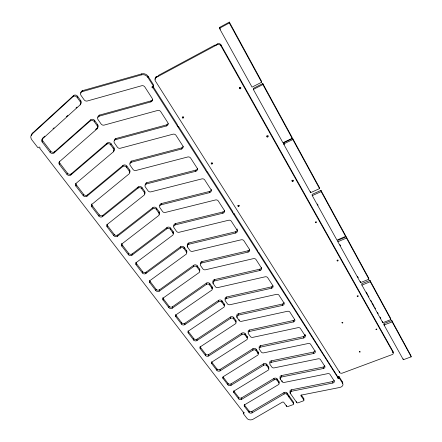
<?xml version="1.0" encoding="UTF-8"?>
<svg xmlns="http://www.w3.org/2000/svg" width="442" height="442" viewBox="0 0 442 442"><rect width="100%" height="100%" fill="white"/><g stroke="black" fill="none" stroke-linecap="round" stroke-linejoin="round"><path stroke-width="0.66" d="M233.757 390.932A1.983 1.409 0.6 0 0 233.879 391.131L233.857 392.573L238.686 398.883A1.972 1.392 0.2 0 0 241.702 399.286L241.702 397.839L273.963 378.435A2.006 1.442 -2.1 0 1 277.023 378.855L278.863 381.457L278.946 382.899A2.006 1.437 -2.2 0 1 278.41 384.667L244.846 404.657A1.956 1.37 -0.1 0 0 244.387 406.342L249.067 412.458A1.945 1.348 -0.4 0 0 252.034 412.85L284.09 394.032A1.983 1.398 -2.7 0 1 287.107 394.441L293.632 403.679A0.983 0.685 -3 0 1 293.179 404.607L287.897 406.541A0.978 0.685 -2.7 0 1 286.631 406.314L283.814 402.391A0.983 0.691 -2.4 0 0 282.322 402.192L252.984 419.27A3.862 2.663 -0.4 0 1 247.095 418.497L243.288 413.568L243.282 412.11M200.066 346.71A2.083 1.553 3.2 0 0 200.292 347.152L200.193 348.561L205.508 355.506A2.072 1.53 2.7 0 0 208.685 355.948L241.868 334.55L241.868 333.152A2.105 1.591 0 0 1 245.095 333.611L247.117 336.484A2.099 1.586 -0.2 0 1 247.293 337.638M238.686 398.883L238.691 397.435L233.879 391.131M301.345 395.049L303.753 398.529L303.886 399.982A0.989 0.691 -3.7 0 1 303.389 400.866L298.063 402.817A0.983 0.691 -3.3 0 1 296.748 402.535L290.245 393.275A1.989 1.409 -3.1 0 1 291.56 391.253L332.804 383.01A2.022 1.437 -5.8 0 0 334.229 380.938L329.997 374.363A2.033 1.459 -5.7 0 0 327.721 373.645L284.405 382.407A2.017 1.442 -2.7 0 1 282.118 381.7L280.278 379.087A2.022 1.453 -2.6 0 1 281.593 376.998L323.4 368.484A2.055 1.486 -5.5 0 0 324.831 366.346L320.456 359.561A2.066 1.508 -5.4 0 0 318.135 358.816L274.222 367.871A2.044 1.492 -2.1 0 1 271.885 367.136L269.99 364.44A2.05 1.503 -2 0 1 271.305 362.285L313.693 353.484A2.083 1.536 -5.2 0 0 315.124 351.279L310.604 344.263A2.099 1.558 -5 0 0 308.234 343.495L263.708 352.854A2.077 1.541 -1.5 0 1 261.327 352.103L259.366 349.313A2.083 1.553 -1.4 0 1 260.675 347.086L303.66 337.986A2.116 1.591 -4.7 0 0 305.091 335.705L300.416 328.456A2.133 1.613 -4.5 0 0 298.002 327.666L252.841 337.34A2.111 1.597 -0.7 0 1 250.415 336.561L248.387 333.682A2.116 1.602 -0.6 0 1 249.691 331.378L293.289 321.969A2.149 1.646 -4.2 0 0 294.72 319.61L289.886 312.107A2.166 1.669 -3.9 0 0 287.422 311.29L241.614 321.306A2.149 1.646 0.2 0 1 239.133 320.5L239.133 319.577M239.133 320.5L237.039 317.522A2.155 1.657 0.4 0 1 238.332 315.14L238.343 313.759L282.466 304.024A2.182 1.702 -3.6 0 0 284.09 302.566M237.039 317.522L237.05 316.141A2.149 1.657 0.4 0 1 238.343 313.759M238.332 315.14L282.565 305.4A2.188 1.702 -3.5 0 0 283.991 302.958L278.99 295.195A2.204 1.729 -3.2 0 0 276.471 294.344L229.995 304.72A2.182 1.707 1.2 0 1 227.459 303.886L225.293 300.803A2.193 1.718 1.5 0 1 226.586 298.339L271.46 288.25A2.221 1.762 -2.8 0 0 272.885 285.72L267.708 277.681A2.243 1.79 -2.3 0 0 265.134 276.803L217.967 287.549A2.221 1.768 2.5 0 1 215.381 286.687L213.138 283.499A2.232 1.779 2.8 0 1 214.42 280.946L259.962 270.487A2.26 1.829 -1.8 0 0 261.382 267.869L256.017 259.542A2.282 1.856 -1.3 0 0 253.393 258.631L205.519 269.775A2.265 1.829 4 0 1 202.872 268.88L200.552 265.576A2.271 1.84 4.3 0 1 201.817 262.929L248.05 252.084A2.304 1.895 -0.6 0 0 249.465 249.371L243.901 240.735A2.321 1.928 0.1 0 0 241.216 239.791L192.613 251.349A2.309 1.895 5.8 0 1 189.911 250.426L187.502 247.001A2.315 1.906 6.2 0 1 188.762 244.255L235.702 233.006A2.343 1.967 0.9 0 0 237.105 230.183L237.116 228.912M200.193 348.561A2.088 1.553 3.2 0 1 200.591 346.644L235.326 323.887A2.138 1.641 0.8 0 0 235.807 321.87L235.824 320.478L233.73 317.511A2.144 1.646 1 0 0 230.442 317.036L197.06 339.141A2.099 1.58 3.8 0 1 193.834 338.688L188.353 331.517A2.116 1.602 4.3 0 1 188.065 330.82M235.702 233.006L235.719 231.724A2.337 1.961 0.9 0 0 237.393 230.039M235.807 321.87L233.708 318.897L233.73 317.511M227.973 384.883L228.006 383.441L223.039 376.932L222.995 378.369L227.973 384.883A2.006 1.437 1 0 0 231.044 385.297L231.067 383.855L263.609 363.827A2.039 1.492 -1.5 0 1 266.725 364.258L268.62 366.948L268.681 368.374A2.039 1.486 -1.6 0 1 268.156 370.203L234.304 390.833A1.983 1.409 0.6 0 0 233.857 392.573M188.353 331.517L188.226 332.914L193.712 340.091A2.105 1.58 3.8 0 0 196.95 340.544L230.415 318.422L230.442 317.036M226.586 298.339L226.624 296.974L271.388 286.897A2.216 1.762 -2.8 0 0 272.929 285.725M188.226 332.914A2.122 1.602 4.3 0 1 188.601 330.931L223.635 307.389A2.177 1.696 1.9 0 0 224.1 305.3L224.144 303.93L221.978 300.858A2.177 1.702 2.1 0 0 218.63 300.367L184.96 323.235A2.138 1.63 5 0 1 181.673 322.765L176.01 315.35A2.155 1.652 5.6 0 1 175.701 314.511M211.602 361.744A2.044 1.503 2.2 0 0 211.851 362.28L211.779 363.705L216.923 370.429A2.033 1.481 1.8 0 0 220.044 370.86L220.094 369.429L252.918 348.738A2.072 1.541 -0.8 0 1 256.084 349.186L258.045 351.965L258.084 353.379A2.072 1.53 -0.9 0 1 257.57 355.269L223.425 376.573A2.017 1.453 1.3 0 0 222.995 378.369M224.1 305.3L221.928 302.229L221.978 300.858M216.923 370.429L216.978 368.998L211.851 362.28M237.105 230.183L231.337 221.227A2.365 2 1.7 0 0 228.586 220.249L179.237 232.249A2.354 1.961 8 0 1 176.468 231.288L173.971 227.735A2.365 1.972 8.4 0 1 175.214 224.89L222.884 213.204L222.934 211.956A2.381 2.039 2.9 0 0 224.619 210.204M176.01 315.35L175.85 316.732L181.524 324.157A2.144 1.63 5 0 0 184.822 324.627L218.569 301.731L218.63 300.367M261.603 82.245L229.304 22.962L229.348 22.1L219.497 27.459L219.425 28.332L252.05 87.124L261.603 82.245L261.542 81.24L229.348 22.1M214.42 280.946L214.492 279.604L259.918 269.156A2.254 1.823 -1.8 0 0 261.57 267.592M208.685 355.948L208.762 354.534L241.868 333.152M213.138 283.499L213.215 282.151A2.227 1.774 2.8 0 1 214.492 279.604M175.85 316.732A2.16 1.657 5.6 0 1 176.209 314.682L211.536 290.317A2.216 1.751 3.2 0 0 211.978 288.156L212.055 286.803L209.812 283.626A2.221 1.762 3.4 0 0 206.403 283.118L172.452 306.787A2.177 1.685 6.4 0 1 169.104 306.3L163.242 298.632A2.193 1.707 7.1 0 1 162.916 297.632M205.508 355.506L205.591 354.092L200.292 347.152M211.978 288.156L209.729 284.974L209.812 283.626M163.242 298.632L163.048 299.996L168.921 307.676A2.182 1.685 6.4 0 0 172.281 308.162L206.309 284.46L206.403 283.118M222.884 213.204A2.392 2.039 2.9 0 0 224.282 210.282L218.287 200.983A2.409 2.077 3.9 0 0 215.475 199.966L165.352 212.431A2.403 2.028 10.6 0 1 162.523 211.436L159.932 207.746A2.414 2.044 11.2 0 1 161.159 204.79L209.574 192.646L209.668 191.43A2.431 2.116 5.4 0 0 211.364 189.408M393.17 352.561L220.912 45.824L220.978 44.907A2.757 2.696 25 0 0 217.237 43.802L217.155 44.719L156.208 77.449A2.729 2.525 28.5 0 0 155.363 80.936L339.716 372.49A2.044 1.47 -6.6 0 0 342.401 373.092L391.988 354.644A2.105 1.514 -10.3 0 0 393.17 352.561L392.816 351.147L220.978 44.907M196.95 340.544L197.06 339.141M201.817 262.929L201.922 261.609L248.039 250.78A2.298 1.895 -0.6 0 0 249.697 249.155M163.048 299.996A2.199 1.713 7.1 0 1 163.385 297.875L199.005 272.642A2.26 1.818 4.7 0 0 199.43 270.399L199.541 269.067L197.215 265.78A2.26 1.823 5 0 0 193.74 265.25L159.507 289.77A2.221 1.74 8 0 1 156.092 289.267L150.026 281.322A2.238 1.768 8.8 0 1 149.683 280.421M193.712 340.091L193.834 338.688M199.43 270.399L197.099 267.101L197.215 265.78M215.95 45.366L215.994 44.902M113.743 150.689L113.373 151.833L76.046 183.391A2.519 2.077 21.3 0 0 75.875 186.032L83.179 195.579A2.486 2.05 19.9 0 0 86.969 196.182L87.394 194.961L122.998 165.446A2.519 2.166 18.8 0 1 126.854 166.082L129.65 170.043L129.335 171.225A2.514 2.155 18 0 1 129.036 173.927L91.98 204.276A2.453 2.011 18.2 0 0 91.776 206.817L98.809 216.011A2.425 1.983 16.9 0 0 102.516 216.591L102.898 215.337L138.23 186.938A2.459 2.094 15.1 0 1 142.004 187.546L144.694 191.364L144.429 192.579A2.453 2.083 14.4 0 1 144.098 195.176L107.318 224.387A2.392 1.95 15.4 0 0 107.086 226.834L113.859 235.691A2.37 1.923 14.3 0 0 117.495 236.249L117.826 234.967L152.888 207.618A2.403 2.022 11.9 0 1 156.584 208.21L159.181 211.878L158.954 213.132A2.398 2.011 11.3 0 1 158.595 215.63L122.102 243.763A2.343 1.89 12.9 0 0 121.843 246.122L128.373 254.658A2.315 1.862 11.9 0 0 131.931 255.2L132.219 253.89L167.01 227.542A2.354 1.956 9.2 0 1 170.629 228.105L173.126 231.647L172.944 232.923A2.348 1.945 8.7 0 1 172.562 235.332L136.357 262.449A2.293 1.829 10.7 0 0 136.064 264.725L142.368 272.957A2.271 1.801 9.8 0 0 145.86 273.482L146.103 272.145L180.612 246.735A2.304 1.89 6.9 0 1 184.165 247.282L186.574 250.697L186.425 252.001A2.304 1.878 6.5 0 1 186.021 254.321L150.109 280.471A2.243 1.768 8.8 0 0 149.794 282.67L155.877 290.621A2.227 1.74 8 0 0 159.297 291.123L193.613 266.576L193.74 265.25M184.822 324.627L184.96 323.235M181.524 324.157L181.673 322.765M188.762 244.255L188.9 242.962L235.719 231.724M209.574 192.646A2.437 2.116 5.4 0 0 210.961 189.607L204.74 179.949A2.459 2.155 6.7 0 0 201.856 178.894L150.937 191.85A2.459 2.099 13.8 0 1 148.042 190.817L145.346 186.983A2.47 2.116 14.4 0 1 146.562 183.911L195.751 171.286L195.883 170.109A2.481 2.193 8.7 0 0 197.585 168.22M187.502 247.001L187.646 245.702A2.309 1.901 6.2 0 1 188.9 242.962M186.425 252.001L184.01 248.581L184.165 247.282M145.86 273.482L180.452 248.034L180.612 246.735M172.281 308.162L172.452 306.787M168.921 307.676L169.104 306.3M175.214 224.89L175.397 223.624L222.934 211.956M172.944 232.923L170.435 229.381L170.629 228.105M159.297 291.123L159.507 289.77M195.751 171.286A2.492 2.199 8.6 0 0 197.121 168.126L190.651 158.081A2.514 2.232 10.5 0 0 187.701 156.987L135.965 170.468A2.519 2.171 17.5 0 1 132.992 169.391L130.197 165.407A2.53 2.188 18.2 0 1 131.385 162.214L181.375 149.076L181.546 147.937A2.541 2.276 13 0 0 183.231 146.197M131.931 255.2L166.805 228.812L167.01 227.542M155.877 290.621L156.092 289.267M149.794 282.67L150.026 281.322M161.159 204.79L161.38 203.552L209.668 191.43M158.954 213.132L156.352 209.453L156.584 208.21M142.368 272.957L142.622 271.626L136.34 263.399A2.287 1.823 10.7 0 1 135.976 262.327M117.495 236.249L152.645 208.862L152.888 207.618M181.375 149.076A2.547 2.282 13 0 0 182.734 145.788L175.999 135.34A2.575 2.315 15.3 0 0 172.977 134.197L120.39 148.23A2.586 2.249 21.7 0 1 117.345 147.114L114.434 142.97A2.602 2.26 22.5 0 1 115.605 139.65L166.413 125.964L166.634 124.871A2.602 2.359 18.6 0 0 168.209 123.511M136.064 264.725L136.34 263.399M146.562 183.911L146.827 182.712L195.883 170.109M128.373 254.658L128.666 253.354L122.158 244.829A2.337 1.884 13 0 1 121.837 243.293M144.429 192.579L141.727 188.756L142.004 187.546M102.516 216.591L137.937 188.148L138.23 186.938M121.843 246.122L122.158 244.829M166.413 125.964A2.613 2.359 18.5 0 0 167.756 122.544L160.744 111.66A2.641 2.398 21.4 0 0 157.639 110.467L104.185 125.092A2.663 2.321 26.4 0 1 101.063 123.931L98.03 119.611A2.674 2.332 27.3 0 1 99.179 116.152L150.827 101.892L151.103 100.848A2.68 2.437 25.3 0 0 152.689 99.428M156.208 77.449L156.468 76.455A2.724 2.519 28.7 0 0 155.335 79.306M303.886 399.982L301.135 395.999A0.995 0.696 -3.7 0 1 301.803 394.999L339.776 387.457A4.033 2.851 -6.2 0 0 342.655 383.352L339.252 378.004C338.986 378.678 336.92 378.418 337.915 377.706L152.965 87.776A0.68 0.624 27.4 0 1 152.042 87.516A0.68 0.624 27.4 0 1 152.247 86.66L153.38 86.052L153.65 85.041L148.147 76.394A5.475 5.011 30.4 0 0 141.749 73.875L82.544 90.654A2.757 2.398 32.2 0 0 80.952 93.063M152.965 87.776L153.236 86.759A0.68 0.619 27.6 0 1 152.241 86.35M113.859 235.691L114.202 234.409L107.45 225.564A2.387 1.945 15.5 0 1 107.047 224.265M131.385 162.214L131.699 161.054L181.546 147.937M129.335 171.225L126.528 167.253L126.854 166.082M107.086 226.834L107.45 225.564M86.969 196.182L122.655 166.617L122.998 165.446M153.38 86.052L147.86 77.383L148.147 76.394M98.809 216.011L99.196 214.757L92.19 205.58A2.448 2.011 18.3 0 1 91.809 203.928M150.827 101.892A2.685 2.442 25.2 0 0 152.153 98.328L144.843 86.986A2.724 2.481 28.4 0 0 141.661 85.742L87.306 100.997A2.746 2.392 31.2 0 1 84.102 99.781L80.941 95.284A2.763 2.403 32.1 0 1 82.063 91.682L141.44 74.864L141.749 73.875M113.373 151.833A2.58 2.227 22 0 0 113.638 149.02L114.008 147.882L111.097 143.76A2.586 2.232 22.9 0 0 107.157 143.097L71.295 173.794L70.814 174.977A2.553 2.111 23.1 0 1 66.946 174.352L59.355 164.43A2.586 2.144 24.6 0 1 59.482 161.684L97.08 128.843L97.505 127.744A2.652 2.293 26.6 0 0 97.732 124.821L94.704 120.528A2.663 2.304 27.4 0 0 90.671 119.843L54.559 151.788L54.023 152.932A2.63 2.177 26.4 0 1 50.062 152.286L42.167 141.959A2.663 2.204 28 0 1 42.255 139.103L42.835 137.981M115.605 139.65L115.97 138.528L166.634 124.871M91.776 206.817L92.19 205.58M113.638 149.02L110.721 144.888L111.097 143.76M70.814 174.977L106.765 144.23L107.157 143.097M83.179 195.579L83.621 194.358L76.339 184.828A2.508 2.072 21.4 0 1 75.897 183.264M75.875 186.032L76.339 184.828M97.08 128.843A2.658 2.298 26.5 0 0 97.306 125.92L97.732 124.821M99.179 116.152L99.599 115.08L151.103 100.848M97.306 125.92L94.268 121.616L94.704 120.528M54.023 152.932L90.223 120.931L90.671 119.843M66.946 174.352L67.438 173.17L59.874 163.264A2.58 2.138 24.7 0 1 59.427 161.479M59.355 164.43L59.874 163.264M42.255 139.103L80.112 104.903L80.593 103.853A2.735 2.365 31.1 0 0 80.787 100.809L77.626 96.339A2.751 2.376 32 0 0 73.499 95.621L32.625 133.036L32.012 134.147A5.365 4.42 28.8 0 0 31.885 139.899L37.907 147.694L38.918 147.153A0.663 0.547 27.5 0 1 39.819 147.385A0.663 0.547 27.5 0 1 39.697 148.158L243.68 412.657L244.338 412.795L243.288 413.568M80.112 104.903A2.74 2.37 31 0 0 80.3 101.853L80.787 100.809M82.063 91.682L82.544 90.654M80.3 101.853L77.129 97.373L77.626 96.339M50.062 152.286L50.615 151.136L42.747 140.832A2.658 2.204 28.1 0 1 42.432 138.506M32.012 134.147L72.991 96.66L73.499 95.621M42.167 141.959L42.747 140.832M43.344 137.523L44.88 136.136M53.04 128.76L54.062 127.837M66.306 116.765L67.836 115.384M76.002 108.003L77.024 107.08M95.45 129.539L97.505 127.744M337.495 376.402L258.647 252.2L258.669 252.852L257.609 251.194L257.587 250.542L233.978 213.48L233.967 214.11L232.823 212.32L232.835 211.696L207.386 171.756L207.337 172.347L206.11 170.413L206.16 169.827L178.651 126.65L178.557 127.197L177.225 125.108L177.319 124.561L153.236 86.759M220.044 370.86L252.94 350.152A2.077 1.541 -0.8 0 1 256.117 350.6L258.084 353.379M231.044 385.297L263.659 365.252A2.044 1.492 -1.5 0 1 266.78 365.683L268.681 368.374M241.702 399.286L274.04 379.871A2.011 1.448 -2.1 0 1 277.106 380.291L278.946 382.899M244.266 404.701A1.95 1.365 -0.1 0 0 244.382 404.889L249.056 411.005A1.939 1.348 -0.4 0 0 252.012 411.392L283.996 392.59A1.978 1.398 -2.7 0 1 287.007 392.993L293.521 402.226L293.632 403.679M219.425 28.332L229.304 22.962M156.341 76.952L158.617 75.726L158.744 75.234L214.84 45.09L214.795 45.548L217.193 44.261M262.808 83.56L253.299 88.406L253.332 89.428L282.935 142.766L292.162 138.335L292.013 137.219L262.808 83.56L262.868 84.571L292.162 138.335M253.332 89.428L262.868 84.571M283.482 142.843L292.676 138.434L319.339 187.408L319.549 188.618L310.627 192.668L283.604 143.976L283.482 142.843L284.482 144.644M283.604 143.976L292.825 139.556L292.676 138.434M320.958 190.386L312.074 194.403L312.267 195.624L336.948 240.1L345.583 236.398L345.307 235.111L320.958 190.386L321.179 191.601L345.583 236.398M312.267 195.624L321.179 191.601M346.213 236.774L337.611 240.454L337.865 241.746L360.539 282.615L368.904 279.206L368.584 277.863L346.213 236.774L346.489 238.061L368.904 279.206M337.865 241.746L346.489 238.061M369.948 280.377L361.622 283.758L361.926 285.107L382.794 322.71L390.899 319.577L390.535 318.19L369.948 280.377L370.274 281.72L390.899 319.577M361.926 285.107L370.274 281.72M391.794 320.505L383.728 323.616L384.07 325.008L403.342 359.727L411.198 356.832L410.8 355.412L391.794 320.505L392.159 321.892L411.198 356.832M384.07 325.008L392.159 321.892M337.439 376.761L339.031 376.567L342.428 381.91A4.022 2.851 -6.2 0 1 342.765 383.137M248.166 331.837A2.111 1.602 -0.6 0 1 249.675 329.986L293.168 320.583A2.144 1.641 -4.2 0 0 294.742 319.328M259.244 347.76A2.077 1.553 -1.4 0 1 260.631 345.677L303.516 336.583A2.111 1.586 -4.7 0 0 305.118 334.749M269.847 362.882A2.044 1.497 -2 0 1 271.233 360.86L313.522 352.07A2.077 1.536 -5.2 0 0 315.118 350.749M280.278 379.087L280.195 377.65A2.017 1.453 -2.6 0 1 281.504 375.567L323.212 367.053A2.05 1.486 -5.5 0 0 324.793 365.777M290.245 393.275L290.14 391.827A1.983 1.409 -3.1 0 1 291.449 389.811L332.599 381.568A2.017 1.437 -5.9 0 0 334.163 380.335M245.095 333.611L245.1 335.014L247.133 337.887A2.105 1.586 -0.2 0 1 246.63 339.837L212.193 361.849A2.05 1.503 2.2 0 0 211.779 363.705M219.497 27.459L220.492 29.255M317.4 204.005L318.063 205.204M339.942 244.658L340.605 245.857M357.578 276.465L358.247 277.664M366.252 292.107L367.573 294.488M368.236 295.681L368.899 296.875M370.882 300.449L371.54 301.643M372.203 302.836L374.186 306.416M374.849 307.61L375.512 308.798M377.496 312.378L378.153 313.571M380.137 317.146L380.8 318.339M384.059 324.218L384.722 325.411M292.825 139.556L319.549 188.618M403.087 358.782L403.342 359.727M382.452 321.323L382.794 322.71M360.241 281.267L360.539 282.615M342.428 381.91L342.655 383.352M339.567 371.534L339.716 372.49M310.433 191.447L310.627 192.668M339.031 376.567L339.252 378.004M338.108 376.91L338.329 378.346M337.699 376.269L337.915 377.706M332.599 381.568L332.804 383.01M323.212 367.053L323.4 368.484M313.522 352.07L313.693 353.484M304.991 334.771L305.091 335.705M303.516 336.583L303.66 337.986M301.046 395.037L301.135 395.999M293.168 320.583L293.289 321.969M296.67 401.568L296.748 402.535M291.449 389.811L291.56 391.253M282.466 304.024L282.565 305.4M288.786 395.518L288.891 396.966M287.007 392.993L287.107 394.441M286.565 405.342L286.631 406.314M283.996 392.59L284.09 394.032M282.057 380.739L282.118 381.7M281.504 375.567L281.593 376.998M277.023 378.855L277.106 380.291M271.388 286.897L271.46 288.25M273.963 378.435L274.04 379.871M271.233 360.86L271.305 362.285M266.725 364.258L266.78 365.683M263.609 363.827L263.659 365.252M259.918 269.156L259.962 270.487M260.631 345.677L260.675 347.086M256.084 349.186L256.117 350.6M252.918 348.738L252.94 350.152M252.012 411.392L252.034 412.85M249.675 329.986L249.691 331.378M248.039 250.78L248.05 252.084M249.056 411.005L249.067 412.458M247.117 336.484L247.133 337.887M244.382 404.889L244.387 406.342M102.898 215.337A2.42 1.983 17 0 1 99.196 214.757M117.826 234.967A2.365 1.917 14.3 0 1 114.202 234.409M129.65 170.043A2.508 2.149 18.1 0 1 129.699 172.38M129.478 172.629A2.508 2.149 18.1 0 1 129.351 172.745M137.937 188.148A2.464 2.094 15 0 1 141.727 188.756M31.426 135.556A5.348 4.414 28.9 0 1 32.625 133.036M72.991 96.66A2.757 2.381 31.8 0 1 77.129 97.373M144.694 191.364A2.448 2.077 14.5 0 1 144.711 193.613M144.495 193.85A2.448 2.077 14.5 0 1 144.368 193.955M258.045 351.965A2.066 1.53 -1 0 1 257.946 353.506M231.067 383.855A2 1.437 1 0 1 228.006 383.441M268.62 366.948A2.033 1.481 -1.6 0 1 268.504 368.44M241.702 397.839A1.967 1.392 0.2 0 1 238.691 397.435M278.863 381.457A2 1.437 -2.2 0 1 278.642 382.993M42.609 138.23A2.658 2.204 28.1 0 1 42.714 138.103M54.559 151.788A2.624 2.171 26.5 0 1 50.615 151.136M87.394 194.961A2.481 2.044 20 0 1 83.621 194.358M241.868 334.55A2.111 1.597 0 0 1 245.1 335.014M230.415 318.422A2.149 1.646 1 0 1 233.708 318.897M218.569 301.731A2.182 1.707 2.1 0 1 221.928 302.229M206.309 284.46A2.227 1.762 3.4 0 1 209.729 284.974M193.613 266.576A2.265 1.829 5 0 1 197.099 267.101M59.466 161.319A2.58 2.138 24.7 0 1 59.526 161.17M71.295 173.794A2.547 2.111 23.2 0 1 67.438 173.17M114.008 147.882A2.575 2.221 22.1 0 1 113.87 150.573M220.094 369.429A2.033 1.481 1.8 0 1 216.978 368.998M208.762 354.534A2.066 1.53 2.7 0 1 205.591 354.092M235.824 320.478A2.133 1.635 0.8 0 1 235.84 322.019M224.144 303.93A2.171 1.691 1.9 0 1 224.304 305.289M212.055 286.803A2.21 1.751 3.2 0 1 211.945 288.676M199.541 269.067A2.254 1.812 4.7 0 1 199.541 270.896M186.574 250.697A2.298 1.878 6.6 0 1 186.739 252.338M146.103 272.145A2.265 1.796 9.8 0 1 142.622 271.626M173.126 231.647A2.343 1.945 8.8 0 1 173.082 233.73M132.219 253.89A2.309 1.856 11.9 0 1 128.666 253.354M159.181 211.878A2.392 2.011 11.4 0 1 159.33 213.79M159.059 214.166A2.392 2.011 11.4 0 1 158.943 214.276M180.452 248.034A2.309 1.89 6.9 0 1 184.01 248.581M166.805 228.812A2.359 1.956 9.2 0 1 170.435 229.381M152.645 208.862A2.409 2.028 11.8 0 1 156.352 209.453M122.655 166.617A2.525 2.166 18.7 0 1 126.528 167.253M106.765 144.23A2.597 2.238 22.8 0 1 110.721 144.888M90.223 120.931A2.674 2.309 27.3 0 1 94.268 121.616M293.521 402.226A0.978 0.685 -3 0 1 293.278 403.049M145.269 184.971A2.464 2.111 14.5 0 1 146.827 182.712M141.44 74.864A5.492 5.022 30.2 0 1 147.86 77.383M98.008 117.39A2.669 2.326 27.4 0 1 99.599 115.08M130.147 163.402A2.525 2.182 18.3 0 1 131.699 161.054M114.379 140.744A2.591 2.254 22.7 0 1 115.97 138.528M225.166 299.123A2.188 1.713 1.5 0 1 226.624 296.974M200.475 263.913A2.265 1.84 4.3 0 1 201.922 261.609M173.955 226.1A2.359 1.967 8.5 0 1 175.397 223.624M159.822 205.729A2.409 2.039 11.2 0 1 161.38 203.552M303.753 398.529A0.983 0.691 -3.7 0 1 303.466 399.308M217.155 44.719A2.768 2.702 25.1 0 1 220.912 45.824M392.816 351.147A2.105 1.514 -10.3 0 1 392.662 352.506M240.829 87.709A0.663 0.635 0.4 0 1 239.669 88.096L239.575 87.964A0.663 0.635 0.4 0 1 239.608 87.328M267.902 135.512A0.641 0.586 -6.5 0 1 267.637 136.456A0.641 0.586 -6.5 0 1 266.786 135.893M293.129 180.159A0.613 0.536 -8.6 0 1 292.532 180.955A0.613 0.536 -8.6 0 1 292.068 180.132M239.122 205.265A0.597 0.514 0.5 0 1 238.597 205.895A0.597 0.514 0.5 0 1 237.94 205.37M212.486 162.938A0.624 0.558 5.9 0 1 211.862 163.479A0.624 0.558 5.9 0 1 211.243 162.905M183.634 116.848A0.652 0.597 16.1 0 1 183.104 117.589A0.652 0.597 16.1 0 1 182.364 116.97M375.971 329.318C376.954 330.743 377.308 327.931 375.971 329.318M359.335 351.815C360.241 353.213 360.683 350.523 359.335 351.815M341.975 322.643C342.583 324.246 343.594 321.472 341.975 322.643M239.669 88.61L239.57 88.472A0.669 0.635 0.4 0 1 240.139 87.549A0.669 0.635 0.4 0 1 240.774 88.433A0.669 0.635 0.4 0 1 239.669 88.61M182.364 117.815A0.652 0.597 16 0 0 183.491 117.848A0.652 0.597 16 0 0 182.911 116.926A0.652 0.597 16 0 0 182.364 117.815M211.375 163.888A0.624 0.558 5.9 0 0 212.425 163.667A0.624 0.558 5.9 0 0 211.663 162.965A0.624 0.558 5.9 0 0 211.375 163.888M238.216 206.442A0.602 0.514 0.5 0 0 239.133 206.022A0.602 0.514 0.5 0 0 238.249 205.552A0.602 0.514 0.5 0 0 238.216 206.442M292.3 181.474A0.619 0.536 -8.6 0 0 293.261 181.032A0.619 0.536 -8.6 0 0 292.377 180.54A0.619 0.536 -8.6 0 0 292.3 181.474M267.112 136.965A0.641 0.586 -6.5 0 0 268.101 136.49A0.641 0.586 -6.5 0 0 267.172 135.954A0.641 0.586 -6.5 0 0 267.112 136.965M315.616 222.669A0.597 0.497 -9.5 0 0 316.544 222.26A0.597 0.497 -9.5 0 0 315.704 221.801A0.597 0.497 -9.5 0 0 315.616 222.669M337.252 260.902A0.575 0.459 -9.9 0 0 338.158 260.52A0.575 0.459 -9.9 0 0 337.356 260.095A0.575 0.459 -9.9 0 0 337.252 260.902M357.385 296.477A0.558 0.431 -10.1 0 0 358.269 296.123A0.558 0.431 -10.1 0 0 357.506 295.731A0.558 0.431 -10.1 0 0 357.385 296.477"/></g></svg>
